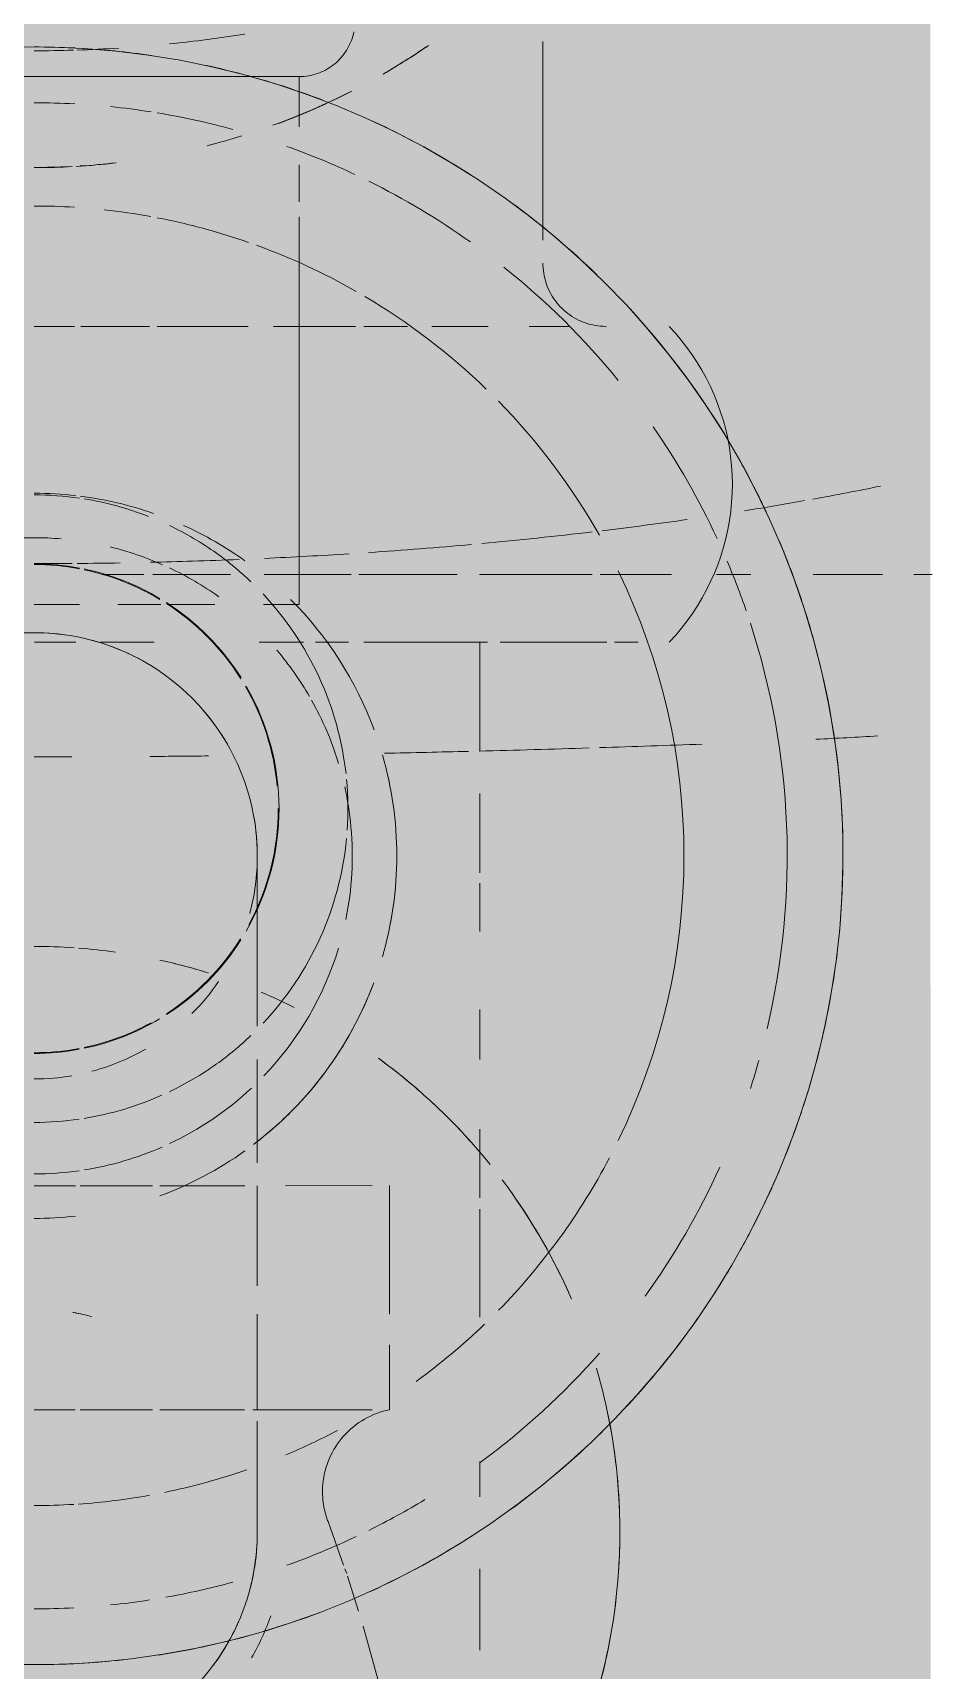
# Model space of a CAD drawing. Header units: millimetres. Extents: x -4000 to 187956, y -58990 to 162485.
# Drawn here: x 9134 to 9166.4, y 139142.5 to 139201.2 of the extents above; entities that cross this region are included whole.
import ezdxf

# ---------------------------------------------------------------- set-up
doc = ezdxf.new("R2010")
doc.units = ezdxf.units.MM
doc.linetypes.add('Dash 1_16_', pattern=[317.5, 158.75, -158.75])
for name, color, linetype, lineweight in [('A-FLOR-PATT', 8, 'Continuous', 13), ('P-PIPE', 3, 'Continuous', 9), ('P-PIPE-CNTR', 3, 'Continuous', 9), ('P-SANR-FIXT', 6, 'Continuous', 9)]:
    doc.layers.add(name, color=color, linetype=linetype, lineweight=lineweight)

# ---------------------------------------------------------------- blocks, each defined once
blk = doc.blocks.new('C307 - C307-V841-0_000')
at = {"layer": 'P-SANR-FIXT', "color": 16}
for p, q in [((0.626, -44.007), (0, -44)), ((-11.234, -47.175), (-11.632, -45.914)), ((-9.5, -99.139), (-9.5, -100.937)), ((-8.227, -100.937), (-9.5, -100.937)), ((-4.784, -100.937), (-7.634, -100.937)), ((-2.087, -100.937), (-4.564, -100.937)), ((0, -102), (1.16, -101.977))]:
    blk.add_line(p, q, dxfattribs=at)
at = {"layer": 'P-SANR-FIXT', "color": 254}
for p, q in [((-15.976, -44.516), (-15.976, -47.441)), ((-8, -48.822), (-8, -48.928)), ((-8, -48.928), (-8, -49.068)), ((-8, -49.068), (-8, -49.241)), ((-8, -49.241), (-8, -49.447)), ((-8, -49.447), (-8, -49.686)), ((-15.976, -50.011), (-15.976, -51.283)), ((-8, -50.595), (-8, -50.961)), ((-15.976, -56.458), (-15.976, -60.332)), ((-15.976, -60.74), (-15.976, -63.203)), ((-15.976, -65.691), (-15.976, -67.495)), ((-8, -68.071), (-8, -67.363)), ((-8, -68.734), (-8, -68.071)), ((-8, -69.353), (-8, -68.734)), ((-8, -69.926), (-8, -69.353)), ((-15.976, -70.284), (-15.976, -72.015)), ((-8, -70.452), (-8, -69.926)), ((-8, -70.931), (-8, -70.452)), ((-8, -71.362), (-8, -70.931)), ((-15.976, -72.389), (-15.976, -75.238)), ((-8, -72.974), (-8, -72.897)), ((-8, -73), (-8, -72.974)), ((-7.998, -73.173), (-8, -73)), ((-7.985, -73.492), (-7.998, -73.173)), ((-7.959, -73.811), (-7.985, -73.492)), ((-7.92, -74.129), (-7.959, -73.811)), ((-7.868, -74.445), (-7.92, -74.129)), ((-7.804, -74.758), (-7.868, -74.445)), ((-7.728, -75.069), (-7.804, -74.758)), ((-7.639, -75.376), (-7.728, -75.069)), ((-7.425, -75.979), (-7.538, -75.68)), ((-15.976, -76.778), (-15.976, -80.66)), ((-7.015, -76.847), (-7.163, -76.563)), ((-6.685, -77.395), (-6.855, -77.124)), ((-6.504, -77.659), (-6.685, -77.395)), ((-6.312, -77.915), (-6.504, -77.659)), ((-6.111, -78.163), (-6.312, -77.915)), ((-5.678, -78.635), (-5.899, -78.404)), ((-5.448, -78.858), (-5.678, -78.635)), ((-5.21, -79.071), (-5.448, -78.858)), ((-4.963, -79.275), (-5.21, -79.071)), ((-4.708, -79.468), (-4.963, -79.275)), ((-4.446, -79.651), (-4.708, -79.468)), ((-4.176, -79.824), (-4.446, -79.651)), ((-3.617, -80.135), (-3.9, -79.985)), ((-3.329, -80.274), (-3.617, -80.135)), ((-3.036, -80.402), (-3.329, -80.274)), ((-2.737, -80.517), (-3.036, -80.402)), ((-23.212, -81.166), (-23.001, -80.915)), ((-20.801, -80.66), (-21.654, -80.66)), ((-20.801, -80.66), (-21.654, -80.66)), ((-18.63, -80.66), (-20.53, -80.66)), ((-16.704, -80.66), (-20.53, -80.66)), ((-16.729, -80.66), (-18.42, -80.66)), ((-13.926, -80.66), (-16.259, -80.66)), ((-15.941, -80.66), (-14.898, -80.66)), ((-14.486, -80.66), (-11.915, -80.66)), ((-11.825, -80.66), (-13.383, -80.66)), ((-10.136, -80.66), (-11.265, -80.66)), ((-11.08, -80.66), (-10.085, -80.66)), ((-2.434, -80.621), (-2.737, -80.517)), ((-2.128, -80.712), (-2.434, -80.621)), ((-1.818, -80.791), (-2.128, -80.712)), ((-0.553, -80.981), (-0.872, -80.952)), ((-0.234, -80.997), (-0.553, -80.981)), ((-23.951, -82.25), (-23.783, -81.968)), ((-4.783, -82.012), (-6.474, -82.012)), ((-2.999, -82.012), (-4.544, -82.012)), ((0, -82.012), (-1.623, -82.012)), ((-24.254, -82.832), (-24.109, -82.538)), ((-24.109, -82.538), (-23.951, -82.25)), ((-25.692, -83.089), (-24.479, -83.089)), ((-24.509, -83.437), (-24.388, -83.132)), ((-22.855, -83.089), (-20.384, -83.089)), ((-20.008, -83.089), (-15.966, -83.089)), ((-15.079, -83.089), (-11.645, -83.089)), ((-11.301, -83.089), (-8.242, -83.089)), ((-6.812, -83.089), (-4.253, -83.089)), ((-24.715, -84.061), (-24.618, -83.747)), ((-24.618, -83.747), (-24.509, -83.437)), ((-24.974, -85.346), (-24.929, -85.021)), ((-25.032, -86.329), (-25.026, -86.001)), ((-25.025, -86.657), (-25.032, -86.329)), ((-25.005, -86.985), (-25.025, -86.657)), ((-20.479, -91.981), (-20.504, -91.981)), ((-20.389, -91.984), (-20.479, -91.981)), ((-20.299, -91.99), (-20.389, -91.984)), ((-20.209, -92), (-20.299, -91.99)), ((-17.753, -91.981), (-19.174, -91.981)), ((-14.262, -91.981), (-16.281, -91.981)), ((-14.262, -91.981), (-16.281, -91.981)), ((-11.825, -91.981), (-13.383, -91.981)), ((-11.825, -91.981), (-13.383, -91.981)), ((-8.578, -91.981), (-11.522, -91.981)), ((-8.578, -91.981), (-11.522, -91.981)), ((-4.414, -91.981), (-7.672, -91.981)), ((-1.678, -91.981), (-4.139, -91.981)), ((0, -91.981), (-1.447, -91.981)), ((-18.926, -92.621), (-18.993, -92.559)), ((-18.285, -93.795), (-18.305, -93.707)), ((-0.103, -100.937), (0, -100.937))]:
    blk.add_line(p, q, dxfattribs=at)
at = {"layer": 'P-SANR-FIXT', "color": 243}
for p, q in [((-11.142, -47.441), (-11.205, -47.267)), ((-10.535, -49.127), (-11.095, -47.572)), ((-12.74, -53.14), (-12.74, -55.465)), ((-12.113, -53.14), (-7.841, -53.14)), ((-7.545, -53.14), (-4.505, -53.14)), ((-4.237, -53.14), (-1.652, -53.14)), ((-1.474, -53.14), (0, -53.14)), ((-12.74, -56.564), (-12.74, -61.173)), ((-12.123, -61.173), (-9.008, -61.173)), ((-7.554, -61.173), (-4.505, -61.173)), ((-4.246, -61.173), (-1.652, -61.173)), ((-1.48, -61.173), (0, -61.173)), ((-8, -61.989), (-8, -63.521)), ((-9.5, -82.012), (-9.5, -95.913)), ((-8.227, -82.012), (-9.5, -82.012)), ((-32.199, -83.089), (-31.535, -83.089)), ((-30.297, -83.089), (-27.936, -83.089)), ((-9.5, -96.449), (-9.5, -97.779)), ((-4.784, -100.937), (-7.634, -100.937)), ((-2.087, -100.937), (-4.564, -100.937)), ((0, -100.937), (-1.637, -100.937))]:
    blk.add_line(p, q, dxfattribs=at)
at = {"layer": 'P-SANR-FIXT', "color": 9}
for p, q in [((-8, -48.75), (-8, -48.822)), ((-10.415, -49.518), (-10.444, -49.402)), ((-10.39, -49.635), (-10.415, -49.518)), ((-10.37, -49.754), (-10.39, -49.635)), ((-8, -49.686), (-8, -49.957)), ((-10.362, -50.591), (-10.348, -50.472)), ((-10.348, -50.472), (-10.34, -50.352)), ((-10.34, -50.352), (-10.336, -50.232)), ((-8, -49.957), (-8, -50.261)), ((-8, -50.261), (-8, -50.595)), ((-8, -50.961), (-8, -51.357)), ((-8, -51.357), (-8, -51.783)), ((-8, -51.783), (-8, -52.238)), ((-8, -52.238), (-8, -52.721)), ((-8, -52.721), (-8, -52.724)), ((-9.008, -53.14), (-7.841, -53.14)), ((-8, -53.14), (-8, -56.564)), ((-7.078, -53.14), (-4.875, -53.14)), ((-4.237, -53.14), (-2.485, -53.14)), ((-1.474, -53.14), (0, -53.14)), ((-8, -57.577), (-8, -61.173)), ((-7.078, -61.173), (-4.875, -61.173)), ((-4.246, -61.173), (-2.146, -61.173)), ((-1.48, -61.173), (0, -61.173)), ((-8, -63.521), (-8, -65.691)), ((-8, -67.363), (-8, -66.891)), ((-4.783, -82.012), (-6.474, -82.012)), ((-2.999, -82.012), (-4.544, -82.012)), ((0, -82.012), (-1.623, -82.012)), ((-30.416, -83.089), (-27.976, -83.089)), ((-25.682, -83.089), (-24.467, -83.089)), ((-22.823, -83.089), (-20.289, -83.089)), ((-19.913, -83.089), (-16.04, -83.089)), ((-15.168, -83.089), (-11.715, -83.089)), ((-11.368, -83.089), (-8.258, -83.089)), ((-24.972, -87.312), (-25.005, -86.985)), ((-24.926, -87.637), (-24.972, -87.312)), ((-24.867, -87.959), (-24.926, -87.637)), ((-24.795, -88.28), (-24.867, -87.959)), ((-24.71, -88.597), (-24.795, -88.28)), ((-24.613, -88.91), (-24.71, -88.597)), ((-24.503, -89.22), (-24.613, -88.91)), ((-24.381, -89.525), (-24.503, -89.22)), ((-24.247, -89.824), (-24.381, -89.525)), ((-24.101, -90.118), (-24.247, -89.824)), ((-23.943, -90.406), (-24.101, -90.118)), ((-23.774, -90.688), (-23.943, -90.406)), ((-23.594, -90.962), (-23.774, -90.688)), ((-23.403, -91.229), (-23.594, -90.962)), ((-23.201, -91.488), (-23.403, -91.229)), ((-22.99, -91.739), (-23.201, -91.488)), ((-22.768, -91.981), (-22.99, -91.739)), ((-18.269, -93.885), (-18.285, -93.795)), ((-18.256, -93.974), (-18.269, -93.885)), ((-18.247, -94.064), (-18.256, -93.974)), ((-18.242, -94.155), (-18.247, -94.064)), ((-18.24, -94.245), (-18.242, -94.155)), ((-18.24, -95.069), (-18.24, -102.195)), ((-3.794, -100.937), (-3.442, -100.937)), ((-3.442, -100.937), (-3.086, -100.937)), ((-3.086, -100.937), (-2.724, -100.937)), ((-2.724, -100.937), (-2.358, -100.937)), ((-2.358, -100.937), (-1.988, -100.937)), ((-1.988, -100.937), (-1.615, -100.937)), ((0, -100.937), (-1.637, -100.937)), ((-1.615, -100.937), (-1.239, -100.937)), ((-1.239, -100.937), (-0.861, -100.937)), ((-0.861, -100.937), (-0.482, -100.937)), ((-0.482, -100.937), (-0.103, -100.937)), ((0.103, -100.937), (0, -100.937))]:
    blk.add_line(p, q, dxfattribs=at)
at = {"layer": 'P-SANR-FIXT', "color": 50}
for p, q in [((-7.538, -75.68), (-7.639, -75.376)), ((-6.855, -77.124), (-7.015, -76.847)), ((-5.899, -78.404), (-6.111, -78.163)), ((-3.9, -79.985), (-4.176, -79.824)), ((-13.383, -80.66), (-13.926, -80.66)), ((-13.383, -80.66), (-13.926, -80.66)), ((-10.136, -80.66), (-11.265, -80.66)), ((-11.08, -80.66), (-10.085, -80.66)), ((-8.068, -80.66), (-9.658, -80.66)), ((-9.651, -80.66), (-8.164, -80.66)), ((-4.297, -80.66), (-2.47, -80.66)), ((-2.382, -80.66), (-4.163, -80.66)), ((-1.495, -80.66), (-0.006, -80.66)), ((-1.495, -80.66), (-0.006, -80.66)), ((-0.005, -80.66), (-1.44, -80.66)), ((-0.005, -80.66), (-1.44, -80.66)), ((-24.388, -83.132), (-24.254, -82.832)), ((-7.041, -83.089), (-4.256, -83.089)), ((-3.928, -83.089), (-2.443, -83.089)), ((-3.925, -83.089), (-2.443, -83.089)), ((-24.87, -84.698), (-24.799, -84.378)), ((-24.799, -84.378), (-24.715, -84.061)), ((-24.929, -85.021), (-24.87, -84.698)), ((-4.414, -91.981), (-6.05, -91.981)), ((-1.678, -91.981), (-4.139, -91.981)), ((0, -91.981), (-1.447, -91.981))]:
    blk.add_line(p, q, dxfattribs=at)
at = {"layer": 'P-SANR-FIXT', "color": 16, "flags": 128}
for points in [[(-11.8, -45.383), (-12.319, -43.475), (-12.761, -41.549), (-13.126, -39.607), (-13.414, -37.651), (-13.622, -35.686), (-13.752, -33.713), (-13.803, -31.737), (-13.775, -29.761), (-13.668, -27.787), (-13.482, -25.82), (-13.218, -23.861), (-12.875, -21.914), (-12.455, -19.983), (-11.958, -18.07)], [(0, -44), (-1.16, -44.023), (-2.318, -44.093), (-3.472, -44.209), (-4.62, -44.37), (-5.761, -44.578), (-6.893, -44.831), (-8.014, -45.129), (-9.122, -45.472), (-10.216, -45.859), (-11.293, -46.289), (-12.352, -46.762), (-13.392, -47.277), (-14.41, -47.833), (-15.404, -48.43), (-16.375, -49.065), (-17.319, -49.739), (-18.235, -50.45), (-19.122, -51.198), (-19.979, -51.98), (-20.803, -52.796), (-21.595, -53.644), (-22.351, -54.523), (-23.072, -55.431), (-23.757, -56.368), (-24.403, -57.331), (-25.01, -58.32), (-25.577, -59.331), (-26.103, -60.365), (-26.587, -61.419), (-27.029, -62.492), (-27.428, -63.581), (-27.782, -64.685), (-28.093, -65.803), (-28.358, -66.932), (-28.578, -68.071), (-28.752, -69.218), (-28.881, -70.371), (-28.963, -71.528), (-28.998, -72.687), (-28.988, -73.847), (-28.931, -75.005), (-28.827, -76.161), (-28.678, -77.311), (-28.482, -78.454), (-28.242, -79.589), (-27.956, -80.713), (-27.625, -81.825), (-27.25, -82.922), (-26.831, -84.004), (-26.37, -85.068), (-25.866, -86.113), (-25.321, -87.137), (-24.735, -88.138), (-24.11, -89.115), (-23.446, -90.067), (-22.745, -90.99), (-22.008, -91.886), (-21.235, -92.751), (-20.428, -93.584), (-19.588, -94.384), (-18.718, -95.151), (-17.817, -95.881), (-16.888, -96.576), (-15.931, -97.232), (-14.95, -97.85), (-13.944, -98.428), (-12.916, -98.965), (-11.867, -99.461), (-10.8, -99.914), (-9.715, -100.324), (-8.614, -100.691), (-7.5, -101.013), (-6.374, -101.291), (-5.237, -101.523), (-4.092, -101.71), (-2.941, -101.85), (-1.785, -101.945), (-0.626, -101.993), (0, -102)], [(-11.46, -102.54), (-11.443, -102.462), (-11.422, -102.384), (-11.398, -102.308), (-11.372, -102.233), (-11.342, -102.158), (-11.31, -102.085), (-11.274, -102.014), (-11.236, -101.943), (-11.195, -101.875), (-11.151, -101.808), (-11.104, -101.743), (-11.055, -101.68), (-11.004, -101.618), (-10.95, -101.559), (-10.893, -101.502), (-10.835, -101.448), (-10.774, -101.396), (-10.712, -101.346), (-10.647, -101.299), (-10.581, -101.254), (-10.512, -101.212), (-10.443, -101.173), (-10.371, -101.137), (-10.299, -101.104), (-10.225, -101.073), (-10.15, -101.046), (-10.073, -101.021), (-9.996, -101), (-9.918, -100.981), (-9.84, -100.966), (-9.761, -100.954), (-9.681, -100.945), (-9.602, -100.94), (-9.522, -100.937), (-9.5, -100.937)], [(-9.5, -100.937), (-9.492, -100.937), (-9.47, -100.937), (-9.432, -100.937), (-9.379, -100.937), (-9.311, -100.937), (-9.228, -100.937), (-9.13, -100.937), (-9.018, -100.937), (-8.891, -100.937), (-8.75, -100.937), (-8.595, -100.937), (-8.426, -100.937), (-8.244, -100.937), (-8.049, -100.937), (-7.841, -100.937), (-7.62, -100.937), (-7.387, -100.937)], [(-4.046, -100.937), (-4.387, -100.937), (-4.72, -100.937), (-5.046, -100.937), (-5.364, -100.937), (-5.673, -100.937), (-5.974, -100.937), (-6.264, -100.937), (-6.545, -100.937), (-6.815, -100.937), (-7.074, -100.937), (-7.322, -100.937), (-7.558, -100.937), (-7.782, -100.937), (-7.994, -100.937), (-8.193, -100.937), (-8.379, -100.937), (-8.551, -100.937), (-8.71, -100.937), (-8.854, -100.937), (-8.985, -100.937), (-9.101, -100.937), (-9.203, -100.937), (-9.29, -100.937), (-9.362, -100.937), (-9.419, -100.937), (-9.461, -100.937), (-9.488, -100.937), (-9.499, -100.937)]]:
    blk.add_lwpolyline(points, dxfattribs=at)
at = {"layer": 'P-SANR-FIXT', "color": 243, "flags": 128}
for points in [[(-10.444, -49.402), (-10.479, -49.287), (-10.517, -49.173), (-10.535, -49.127)], [(-10.336, -50.232), (-10.337, -50.112), (-10.343, -49.992), (-10.354, -49.873), (-10.37, -49.754)], [(-12.74, -53.14), (-12.623, -53.114), (-12.507, -53.083), (-12.392, -53.048), (-12.279, -53.008), (-12.167, -52.963), (-12.058, -52.914), (-11.95, -52.861), (-11.845, -52.803), (-11.742, -52.742), (-11.642, -52.676), (-11.544, -52.606), (-11.449, -52.532), (-11.358, -52.455), (-11.269, -52.374), (-11.184, -52.29), (-11.102, -52.202), (-11.024, -52.111), (-10.949, -52.017), (-10.878, -51.92), (-10.811, -51.821), (-10.749, -51.718), (-10.69, -51.614), (-10.636, -51.507), (-10.586, -51.398), (-10.54, -51.287), (-10.499, -51.174), (-10.462, -51.06), (-10.43, -50.944), (-10.402, -50.827), (-10.38, -50.709), (-10.362, -50.591)], [(-7.387, -100.937), (-7.142, -100.937), (-6.886, -100.937), (-6.619, -100.937), (-6.341, -100.937), (-6.053, -100.937), (-5.755, -100.937), (-5.448, -100.937), (-5.133, -100.937), (-4.809, -100.937), (-4.478, -100.937), (-4.139, -100.937), (-3.794, -100.937)], [(0, -100.937), (-0.38, -100.937), (-0.759, -100.937), (-1.137, -100.937), (-1.514, -100.937), (-1.887, -100.937), (-2.258, -100.937), (-2.625, -100.937), (-2.988, -100.937), (-3.347, -100.937), (-3.699, -100.937), (-4.046, -100.937)]]:
    blk.add_lwpolyline(points, dxfattribs=at)
at = {"layer": 'P-SANR-FIXT', "color": 254, "flags": 128}
for points in [[(-8, -72.357), (-8, -72.075), (-8, -71.743), (-8, -71.362)], [(-8, -72.897), (-8, -72.768), (-8, -72.588), (-8, -72.357)], [(-7.163, -76.563), (-7.3, -76.274), (-7.425, -75.979)], [(-23.001, -80.915), (-22.779, -80.672), (-22.768, -80.66)], [(-0.872, -80.952), (-1.189, -80.911), (-1.505, -80.857), (-1.818, -80.791)], [(0.406, -80.99), (0.086, -81), (-0.234, -80.997)], [(-23.783, -81.968), (-23.603, -81.693), (-23.413, -81.426), (-23.212, -81.166)], [(-25.026, -86.001), (-25.007, -85.673), (-24.974, -85.346)], [(-19.942, -92.052), (-20.03, -92.031), (-20.119, -92.014), (-20.209, -92)], [(-19.683, -92.135), (-19.768, -92.104), (-19.855, -92.076), (-19.942, -92.052)], [(-19.517, -92.207), (-19.6, -92.17), (-19.683, -92.135)], [(-19.281, -92.34), (-19.358, -92.293), (-19.437, -92.248), (-19.517, -92.207)], [(-18.993, -92.559), (-19.061, -92.5), (-19.132, -92.444), (-19.205, -92.391), (-19.281, -92.34)], [(-18.743, -92.822), (-18.802, -92.752), (-18.863, -92.685), (-18.926, -92.621)], [(-18.455, -93.281), (-18.496, -93.2), (-18.539, -93.12), (-18.586, -93.043), (-18.635, -92.967), (-18.688, -92.893), (-18.743, -92.822)], [(-18.385, -93.448), (-18.418, -93.364), (-18.455, -93.281)], [(-18.305, -93.707), (-18.328, -93.62), (-18.355, -93.533), (-18.385, -93.448)], [(0, -100.937), (0.38, -100.937), (0.759, -100.937)]]:
    blk.add_lwpolyline(points, dxfattribs=at)
at = {"layer": 'P-SANR-FIXT', "color": 16}
for centre, radius, start, end in [((0, -48.75), 21, 162, 192.26173), ((0, -73), 29, 114.56638, 122.799), ((0, -73), 29, 126, 134.58962), ((0, -73), 29, 141.90675, 145.69258), ((0, -73), 29, 154.2826, 161.53041), ((0, -74.691), 11.25, 99.18509, 114.00144), ((0, -74.691), 11.25, 90, 98.23488), ((0, -73), 29, 162, 168.22163), ((0, -74.691), 11.25, 115.52967, 125.52718), ((0, -74.691), 8.778, 101.77238, 120.81451), ((0, -74.691), 8.778, 90, 100.56674), ((0, -74.691), 8.778, 122.72078, 147.55698), ((0, -74.691), 8.778, 212.34916, 237.27863), ((0, -74.691), 8.778, 239.08246, 258.22688), ((0, -74.691), 8.778, 259.3535, 270), ((0, -74.691), 11.25, 234.47282, 244.46969), ((0, -74.691), 11.25, 248.66377, 260.81416), ((0, -74.691), 11.25, 261.68366, 270), ((0, -73), 29, 225.87902, 234), ((0, -73), 29, 237.03651, 245.27021), ((0, -73), 29, 261.68608, 266.84961), ((0, -73), 29, 267.12613, 270)]:
    blk.add_arc(centre, radius, start, end, dxfattribs=at)
at = {"layer": 'P-SANR-FIXT', "color": 9}
for centre, radius, start, end in [((0, -48.75), 21, 162, 173.59456), ((0, -48.75), 21, 176.36968, 180), ((0, -48.75), 21, 181.61661, 192.26173), ((0, -73), 23.297, 93.92076, 100.21808), ((0, -73), 23.297, 90, 93.49197), ((0, -73), 23.297, 101.58311, 109.10857), ((0, -73), 13, 90, 96.53465), ((0, -73), 13, 110.29358, 125.54103), ((0, -73), 13, 127.22561, 135), ((0, -73), 13, 135, 159.51393), ((0, -48.75), 21, 243.64055, 247.2076), ((0, -73), 13, 163.8342, 180), ((0, -73), 11.405, 168.47084, 185.15703), ((0, -73), 11.405, 168.47084, 185.15703), ((0, -73), 13, 180, 196.16534), ((0, -73), 11.405, 185.24825, 192.54174), ((0, -73), 11.405, 185.24825, 192.54174), ((0, -73), 11.405, 196.88332, 209.31915), ((0, -73), 11.405, 196.88332, 209.31915), ((0, -73), 13, 200.33664, 225), ((0, -73), 11.405, 210.06325, 220.27106), ((0, -73), 11.405, 210.06325, 220.27106), ((0, -73), 11.405, 234.53862, 244.81607), ((0, -73), 11.405, 234.53862, 244.81607), ((0, -73), 13, 234.45897, 245.65954), ((0, -73), 13, 250.80909, 262.69811), ((0, -73), 13, 263.38842, 270), ((0, -73), 23.297, 254.68917, 259.10133), ((0, -73), 23.297, 259.66599, 263.8252), ((0, -73), 23.297, 266.43213, 270), ((0, -122.671), 25, 110.50887, 117.05122), ((0, -122.671), 25, 120.03695, 124.43311)]:
    blk.add_arc(centre, radius, start, end, dxfattribs=at)
at = {"layer": 'P-SANR-FIXT', "color": 243}
for centre, radius, start, end in [((0, -73), 29, 90, 92.79768), ((0, -48.75), 9, 150, 160.5175), ((0, -73), 29, 98.85026, 105.33526), ((0, -73), 29, 93.14969, 96.30655), ((0, -73), 29, 106.05972, 110.90045), ((0, -73), 27, 95.8117, 98.80838), ((0, -73), 27, 90, 93.00779), ((0, -73), 27, 100.06225, 105.30464), ((0, -73), 27, 109.59305, 115.30966), ((0, -73), 27, 116.38614, 121.24669), ((0, -73), 27, 126.30923, 138.66331), ((0, -73), 23.297, 112.77887, 117.81284), ((0, -73), 29, 137.04141, 141.90675), ((0, -48.75), 21, 192.26173, 196.26346), ((0, -73), 23.297, 126, 133.86408), ((0, -73), 29, 145.69258, 149.50576), ((0, -73), 23.297, 135.61629, 152.29153), ((0, -73), 27, 144.21673, 155.57973), ((0, -48.75), 21, 203.45334, 216.95952), ((0, -73), 29, 150.80556, 154.2826), ((0, -73), 13, 110.29358, 125.54103), ((0, -73), 11.405, 90, 98.11609), ((0, -73), 11.405, 90, 98.11609), ((0, -48.75), 21, 218.86797, 234), ((0, -73), 11.405, 99.06042, 113.69001), ((0, -73), 11.405, 99.06042, 113.69001), ((0, -73), 23.297, 154.00263, 205.99688), ((0, -73), 13, 127.22561, 159.51393), ((0, -73), 11.405, 115.18329, 133.09348), ((0, -73), 11.405, 115.18329, 133.09348), ((0, -74.691), 11.25, 99.18509, 114.00144), ((0, -74.691), 11.25, 90, 98.23488), ((0, -73), 27, 162, 164.23119), ((0, -73), 11.405, 136.19501, 163.11668), ((0, -73), 11.405, 136.19501, 163.11668), ((0, -74.691), 11.25, 125.52718, 133.69491), ((0, -74.691), 11.25, 125.52718, 133.69491), ((0, -73), 27, 166.70743, 198), ((0, -73), 29, 168.22163, 192.70933), ((0, -74.691), 11.25, 136.83034, 174.50949), ((0, -74.691), 11.25, 136.83034, 174.50949), ((0, -73), 13, 163.8342, 196.16534), ((0, -74.691), 11.25, 176.05868, 185.35651), ((0, -74.691), 11.25, 176.05868, 185.35651), ((0, -74.691), 11.25, 186.40961, 223.16916), ((0, -74.691), 11.25, 186.40961, 223.16916), ((0, -73), 13, 200.33664, 225), ((0, -73), 29, 193.43579, 198), ((0, -73), 29, 198.38826, 202.91301), ((0, -73), 27, 198.98722, 203.04173), ((0, -74.691), 11.25, 226.30509, 234.47282), ((0, -74.691), 11.25, 226.30509, 234.47282), ((0, -73), 27, 204.92506, 214.73812), ((0, -73), 23.297, 209.56191, 224.38293), ((0, -73), 29, 205.20242, 209.1939), ((0, -74.691), 11.25, 248.66377, 260.81416), ((0, -74.691), 11.25, 261.68366, 270), ((0, -73), 29, 211.37744, 222.95783), ((0, -73), 23.297, 225.91082, 239.41956), ((0, -73), 27, 219.14331, 231.42644), ((0, -73), 23.297, 240.28602, 250.00845), ((0, -73), 27, 234.60215, 243.61324), ((0, -73), 23.297, 250.74809, 254.68917), ((0, -73), 27, 244.79848, 250.40695), ((0, -73), 27, 254.69536, 260.5959), ((0, -73), 27, 261.07477, 264.1883), ((0, -73), 29, 249.09955, 253.93962), ((0, -73), 27, 266.91612, 270), ((0, -73), 29, 254.51821, 257.85443)]:
    blk.add_arc(centre, radius, start, end, dxfattribs=at)
at = {"layer": 'P-SANR-FIXT', "color": 50}
for centre, radius, start, end in [((0, -48.75), 8, 165, 170.51897), ((0, -48.75), 8, 255, 259.75551), ((0, -48.75), 21, 233.83363, 234), ((0, -48.75), 21, 253.9699, 257.59768), ((0, -73), 11.405, 246.19873, 256.1869), ((0, -73), 11.405, 265.11552, 270), ((0, -73), 11.405, 270, 274.88438)]:
    blk.add_arc(centre, radius, start, end, dxfattribs=at)
at = {"layer": 'P-SANR-FIXT', "color": 254}
for centre, radius, start, end in [((0, -48.75), 8, 170.51897, 180), ((0, -48.75), 21, 203.86636, 215.32399), ((0, -73), 13, 90, 96.53465), ((0, -73), 11.405, 90, 98.11609), ((0, -73), 11.405, 99.06042, 113.69001), ((0, -48.75), 21, 221.68188, 227.24545), ((0, -73), 11.405, 115.18329, 133.09348), ((0, -48.75), 21, 228.80123, 233.83363), ((0, -73), 11.405, 136.19501, 163.11668), ((0, -73), 8, 90, 99.69151), ((0, -73), 8, 105, 120), ((0, -74.691), 8.75, 101.80951, 118.60924), ((0, -74.691), 8.75, 90, 100.6002), ((0, -74.691), 8.75, 122.82398, 147.7388), ((0, -73), 8, 135, 145.74393), ((0, -48.75), 21, 243.64055, 247.2076), ((0, -48.75), 21, 252.69516, 257.59768), ((0, -48.75), 21, 262.02404, 265.65001), ((0, -48.75), 21, 266.0907, 270), ((0, -73), 11.405, 168.47084, 185.15703), ((0, -74.691), 8.75, 151.52298, 180), ((0, -73), 8, 165, 180), ((0, -73), 8, 180, 190.055), ((0, -73), 11.405, 185.24825, 192.54174), ((0, -74.691), 8.75, 185.28963, 210), ((0, -73), 11.405, 196.88332, 209.31915), ((0, -73), 8, 210, 220.60753), ((0, -73), 11.405, 210.06325, 220.27106), ((0, -74.691), 8.75, 212.16761, 237.17543), ((0, -73), 8, 240.6545, 255), ((0, -73), 8, 260.23691, 270), ((0, -74.691), 8.75, 238.98517, 258.18975), ((0, -73), 11.405, 234.53862, 244.81607), ((0, -74.691), 8.75, 259.32006, 270), ((0, -73), 13, 234.45897, 245.65954), ((0, -73), 11.405, 246.19873, 256.1869), ((0, -73), 11.405, 246.19873, 256.1869), ((0, -73), 11.405, 265.11552, 270), ((0, -73), 11.405, 265.11552, 270), ((0, -73), 11.405, 270, 274.88438), ((0, -73), 11.405, 270, 274.88438), ((0, -73), 13, 250.80909, 262.69811), ((0, -73), 13, 263.38842, 270), ((0, -122.671), 25, 93.45802, 96.70718), ((0, -122.671), 25, 90.21454, 93.11332), ((0, -150), 48.136, 95.79093, 99.03161), ((0, -150), 48.136, 91.83657, 93.61881), ((0, -150), 48.136, 90, 91.67584)]:
    blk.add_arc(centre, radius, start, end, dxfattribs=at)
at = {"layer": 'P-SANR-FIXT', "color": 12}
blk.add_arc((0, -74.691), 8.778, 150, 210, dxfattribs=at)
at = {"layer": 'P-SANR-FIXT', "color": 252}
blk.add_open_spline([(4.001, -41.822), (3.195, -41.356), (1.415, -40.71), (-1.419, -40.71), (-4.084, -41.681), (-6.257, -43.505), (-7.674, -45.964), (-8, -47.822), (-8, -48.75)], degree=3, dxfattribs=at)
at = {"layer": 'P-SANR-FIXT', "color": 243}
for points in [[(-6.427, -43.987), (-6.78, -44.463), (-7.079, -44.978), (-7.318, -45.519)], [(-20.274, -76.877), (-21.499, -76.916), (-22.725, -76.958), (-23.951, -77.004)], [(-15.952, -76.754), (-17.266, -76.787), (-18.58, -76.824), (-19.895, -76.865)], [(-12.564, -76.677), (-13.566, -76.697), (-14.57, -76.72), (-15.573, -76.744)], [(-11.992, -83.873), (-13.23, -83.957), (-14.458, -84.053), (-15.674, -84.162)], [(-8.261, -83.663), (-9.278, -83.709), (-10.291, -83.765), (-11.298, -83.828)], [(-16.046, -84.196), (-17.382, -84.319), (-18.702, -84.458), (-20.004, -84.612)], [(-20.365, -84.655), (-21.394, -84.779), (-22.41, -84.913), (-23.413, -85.057)], [(-11.389, -100.418), (-10.474, -99.953), (-9.528, -99.545), (-8.56, -99.192)], [(-14.057, -102), (-13.555, -101.657), (-13.04, -101.332), (-12.513, -101.028)]]:
    blk.add_open_spline(points, degree=3, dxfattribs=at)
at = {"layer": 'P-SANR-FIXT', "color": 9}
for points in [[(-7.889, -47.421), (-7.963, -47.86), (-8, -48.305), (-8, -48.75)], [(-5.679, -83.564), (-6.235, -83.581), (-6.791, -83.601), (-7.345, -83.623)]]:
    blk.add_open_spline(points, degree=3, dxfattribs=at)
at = {"layer": 'P-SANR-FIXT', "color": 254}
for points in [[(-1.575, -56.593), (-1.513, -56.606), (-1.451, -56.618), (-1.388, -56.629)], [(-4.143, -76.562), (-4.845, -76.567), (-5.548, -76.573), (-6.25, -76.581)], [(0, -76.544), (-0.448, -76.545), (-0.896, -76.546), (-1.344, -76.547)], [(-4.174, -83.523), (-4.676, -83.534), (-5.178, -83.548), (-5.679, -83.564)], [(-1.535, -83.482), (-2.049, -83.486), (-2.563, -83.492), (-3.077, -83.501)], [(-0.008, -83.475), (-0.459, -83.475), (-0.909, -83.477), (-1.36, -83.48)], [(-2.937, -97.846), (-2.51, -97.797), (-2.081, -97.759), (-1.649, -97.732)], [(-1.272, -97.711), (-0.849, -97.691), (-0.424, -97.681), (0.001, -97.681)], [(-7.443, -98.813), (-7.033, -98.684), (-6.62, -98.565), (-6.204, -98.458)]]:
    blk.add_open_spline(points, degree=3, dxfattribs=at)
at = {"layer": 'P-SANR-FIXT', "color": 16}
for points in [[(-30.251, -77.297), (-29.514, -77.253), (-28.773, -77.213), (-28.028, -77.176)], [(-25.469, -85.369), (-26.196, -85.485), (-26.914, -85.607), (-27.624, -85.734)], [(-27.919, -85.787), (-28.738, -85.935), (-29.545, -86.091), (-30.339, -86.253)]]:
    blk.add_open_spline(points, degree=3, dxfattribs=at)
blk = doc.blocks.new('CMF2_NHAXUONG_A_rvt-1-0_000')
at = {"layer": 'A-FLOR-PATT', "lineweight": 9}
h = blk.add_hatch(dxfattribs=at)
h.set_pattern_fill('FP_25', color=252, style=0, pattern_type=2)
h.set_pattern_definition([(89.998, (160159.3, 137898.8), (-600, 0.021), []), (179.998, (160159.3, 137898.8), (-0.021, -600), [])])
h.paths.add_polyline_path([(154749.885, 498.905), (160009.361, 498.905), (160009.253, 1898.495), (156700.319, 1898.502), (156700.429, 1498.542), (156600.36, 1498.542), (156600.355, 2298.535), (158059.007, 2298.535), (158058.95, 5748.613), (156099.885, 5748.433), (156099.885, 4399.903), (155999.885, 4399.903), (155999.885, 5748.487), (154749.885, 5748.543), (154749.885, 751.936)])
h.paths.add_polyline_path([(160209.304, 1748.67), (165509.359, 1749.398), (165509.051, 3698.263), (162659.146, 3698.263), (162659.146, 3548.445), (162459.146, 3548.445), (162459.145, 4948.703), (161059.263, 4948.825), (161059.26, 4898.283), (160209.362, 4898.913), (160209.254, 3698.445), (160859.147, 3698.445), (160859.147, 3498.445), (160209.147, 3498.445), (160209.289, 1919.983)])
h.paths.add_polyline_path([(158997.487, 2198.535), (159409.364, 2198.535), (159409.364, 3498.619), (158258.791, 3498.619), (158258.791, 2198.535), (158714.043, 2198.535)])
h.paths.add_polyline_path([(159280.912, 3698.445), (160009.147, 3698.445), (160009.147, 4898.728), (159959.048, 4898.641), (159959.853, 5848.631), (158258.554, 5848.622), (158258.554, 3698.445)])
h.paths.add_polyline_path([(83409.046, 5348.514), (85559.046, 5348.514), (85559.046, 6948.514), (83409.046, 6948.514), (83409.046, 5424.086)])
h.paths.add_polyline_path([(83209.258, 5348.602), (83209.258, 10108.828), (82009.258, 10108.828), (82009.258, 8808.828), (80984.258, 8808.828), (80984.046, 7248.514), (82234.046, 7248.514), (82234.046, 5348.602)])
h.paths.add_polyline_path([(80485.393, 6361.014), (80784.258, 6361.014), (80784.258, 8808.828), (79759.258, 8808.828), (79759.258, 10108.828), (78559.258, 10108.828), (78559.258, 6361.014), (79918.524, 6361.014)])
h.paths.add_polyline_path([(79959.258, 9008.828), (81809.258, 9008.828), (81809.258, 10208.828), (79959.258, 10208.828), (79959.258, 10096.236)])
h.paths.add_polyline_path([(5374.563, 15998.65), (5859.046, 15998.65), (5859.046, 18498.577), (509.048, 18498.577), (509.048, 17048.643), (4299.776, 17048.643), (4299.776, 15998.65), (5091.129, 15998.65)])
h.paths.add_polyline_path([(4409.041, 18698.577), (5959.046, 18698.577), (5959.046, 20998.578), (4409.041, 20998.578), (4409.041, 19440.536)])
h.paths.add_polyline_path([(509.048, 21198.577), (5859.046, 21198.578), (5859.046, 24898.283), (3969.26, 24898.283), (3969.26, 22848.578), (4609.26, 22848.578), (4609.26, 22743.94), (3769.26, 22743.94), (3769.26, 24698.746), (509.048, 24698.746), (509.048, 22798.578), (2129.26, 22798.578), (2129.26, 23198.57), (2229.26, 23198.57), (2229.26, 22398.578), (509.048, 22398.578), (509.048, 21776.61)])
h.paths.add_polyline_path([(4249.784, 73948.537), (5800.212, 73948.647), (5800.212, 76398.641), (4359.046, 76398.641), (4359.046, 76098.597), (509.26, 76098.685), (509.26, 73998.606), (4159.048, 73998.606), (4159.048, 74648.65), (4249.784, 74648.65), (4249.784, 74338.296)])
h.paths.add_polyline_path([(161750.212, 73948.538), (161750.212, 74640.013), (161850.206, 74640.013), (161850.309, 73998.606), (165509.368, 73998.694), (165509.368, 76098.685), (161659.474, 76098.597), (161659.474, 76398.641), (160200, 76398.641), (160200, 73948.649), (161548.409, 73948.552)])
h.paths.add_polyline_path([(161548.409, 76598.641), (161659.046, 76598.641), (161659.046, 78298.641), (160209.046, 78298.641), (160209.046, 76598.641)])
h.paths.add_polyline_path([(5091.129, 76598.641), (5809.477, 76598.641), (5809.477, 78298.641), (4359.477, 78298.641), (4359.477, 76598.641)])
h.paths.add_polyline_path([(160199.739, 78498.639), (161659.315, 78498.663), (161659.633, 78798.619), (165509.581, 78798.685), (165509.051, 80348.641), (161859.474, 80348.641), (161859.474, 80048.65), (161750, 80048.65), (161750, 80948.673), (160200.166, 80948.253), (160200.032, 80178.483)])
h.paths.add_polyline_path([(5709.477, 78498.641), (5709.477, 80948.283), (4249.997, 80948.283), (4249.997, 80299.284), (4149.786, 80299.284), (4149.786, 80348.641), (509.26, 80348.641), (508.939, 78798.685), (4159.156, 78798.597), (4159.477, 78498.641), (5091.129, 78498.641)])
h.paths.add_polyline_path([(86109.472, 132101.223), (86109.472, 133323.816), (84609.472, 133323.816), (84609.472, 132101.223)])
h.paths.add_polyline_path([(83259.472, 132200.855), (84409.472, 132200.855), (84409.472, 133523.816), (85259.472, 133523.816), (85259.26, 134848.409), (83259.472, 134848.409), (83259.472, 132740.168)])
h.paths.add_polyline_path([(87459.258, 132201.223), (87459.258, 134848.593), (85459.472, 134848.226), (85459.472, 133523.816), (86309.472, 133526.053), (86309.472, 132201.223), (86721.014, 132201.223)])
h.paths.add_polyline_path([(11209.154, 135098.741), (11209.049, 140698.728), (6109.258, 140698.728), (6109.258, 139698.738), (6059.047, 139698.738), (6059.045, 139098.68), (9550.261, 139098.701), (9550.258, 139498.686), (9650.258, 139498.686), (9650.263, 138698.694), (7959.614, 138698.694), (7959.613, 135098.747), (9859.048, 135098.754), (9859.048, 137148.744), (9259.048, 137148.744), (9259.048, 137348.744), (10059.048, 137348.744), (10059.048, 135098.753), (10759.871, 135098.746)])
h.paths.add_polyline_path([(156349.859, 135098.753), (156349.859, 136499.688), (156449.859, 136499.688), (156449.859, 135098.767), (158059.118, 135098.85), (158059.118, 138698.694), (156349.853, 138698.694), (156349.857, 139498.686), (156449.858, 139498.686), (156449.854, 139098.701), (159959.683, 139098.68), (159959.683, 140698.816), (154809.154, 140698.637), (154808.945, 135098.753)])
h.paths.add_polyline_path([(162549.789, 135998.603), (162549.79, 137398.747), (162659.049, 137398.747), (162659.049, 137248.798), (165509.378, 137248.816), (165509.632, 139448.496), (160159.474, 139448.496), (160159.474, 137398.747), (160750.212, 137398.747), (160750.212, 137298.747), (160149.79, 137298.747), (160149.79, 135998.826), (161548.409, 135998.696)])
h.paths.add_polyline_path([(3449.788, 135998.671), (5900.212, 135998.739), (5900.212, 137297.569), (5248.629, 137297.569), (5248.629, 137398.747), (5859.046, 137398.747), (5859.046, 139448.732), (509.359, 139448.732), (509.361, 137248.773), (3449.787, 137249.905), (3449.788, 136244.28)])
h.paths.add_polyline_path([(6059.046, 137398.747), (7159.62, 137398.747), (7159.62, 138698.694), (6059.046, 138698.694), (6059.046, 137412.318)])
h.paths.add_polyline_path([(158858.919, 137398.747), (159959.05, 137398.747), (159959.05, 138698.694), (158858.919, 138698.694), (158858.919, 137412.318)])
at = {"layer": 'P-SANR-FIXT', "color": 250, "lineweight": 9, "rotation": 180.0003356948516}
blk.add_blockref('C307 - C307-V841-0_000', (9134.048, 139098.683), dxfattribs=at)

msp = doc.modelspace()

# ---------------------------------------------------------------- block references
at = {"lineweight": 5}
msp.add_blockref('CMF2_NHAXUONG_A_rvt-1-0_000', (0, 0), dxfattribs=at)

# ---------------------------------------------------------------- next in the draw order: hatches: boundary and pattern name
at = {"layer": 'P-PIPE', "transparency": 33554534}
for points in [[(9150.002, 136742.598), (9150.002, 139409.537), (9133.301, 139409.537), (9133.87, 136742.598), (9145.679, 136742.598)], [(9150.002, 136742.598), (9166.702, 136742.598), (9166.133, 139409.537), (9150.002, 139409.537), (9150.002, 136828.299)]]:
    msp.add_hatch(color=1, dxfattribs=at).paths.add_polyline_path(points)

# ---------------------------------------------------------------- next in the draw order: linework, layer by layer
at = {"layer": 'P-PIPE-CNTR', "color": 1, "linetype": 'Dash 1_16_'}
msp.add_line((9150.002, 136742.598), (9150.002, 139409.537), dxfattribs=at)
msp.add_line((9150.002, 136742.598), (9150.002, 139409.537), dxfattribs=at)

doc.saveas('drawing.dxf')
